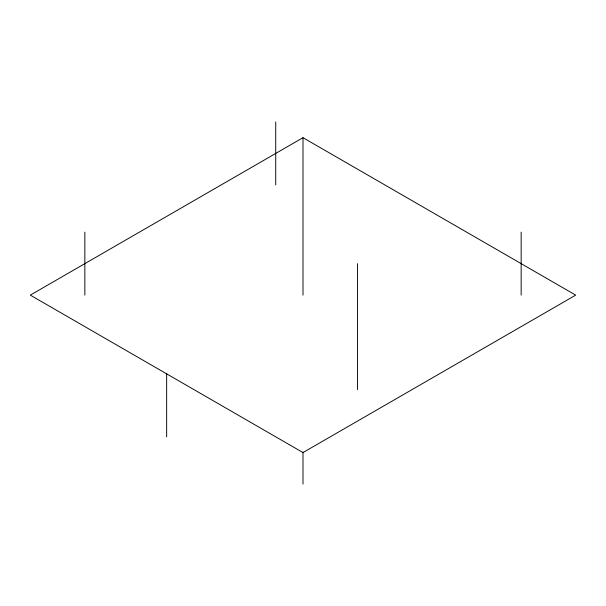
<?xml version="1.0" encoding="UTF-8"?>
<svg xmlns="http://www.w3.org/2000/svg" width="606" height="606" viewBox="0 0 606 606"><rect width="100%" height="100%" fill="white"/><g stroke="black" fill="none" stroke-linecap="round" stroke-linejoin="round"><path stroke-width="0.91" d="M303 137.683L30.3 295.13L303 452.568L575.7 295.13L303 137.683L303 295.13M521.16 232.151L521.16 295.13M357.54 263.64L357.54 389.59M303 452.099L303 484.058M275.73 121.942L275.73 184.921M166.65 373.531L166.65 436.828M84.84 232.151L84.84 295.13"/></g></svg>
